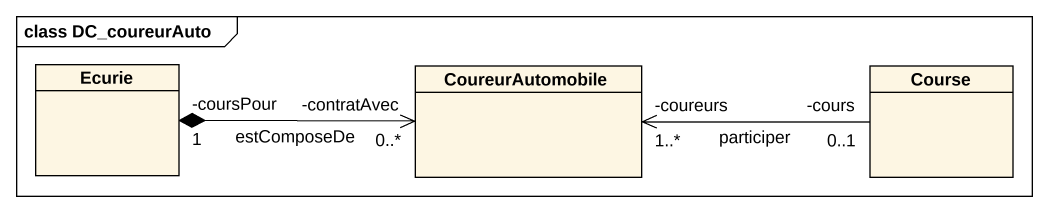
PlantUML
@startuml
mainframe class DC_coureurAuto
hide circle
hide empty members
class Ecurie
class CoureurAutomobile
class Course
CoureurAutomobile "-contratAvec\n0..*" <-left-* "-coursPour\n1" Ecurie : estComposeDe
CoureurAutomobile "-coureurs\n1..*" <-right- "-cours\n0..1" Course : participer
@enduml
